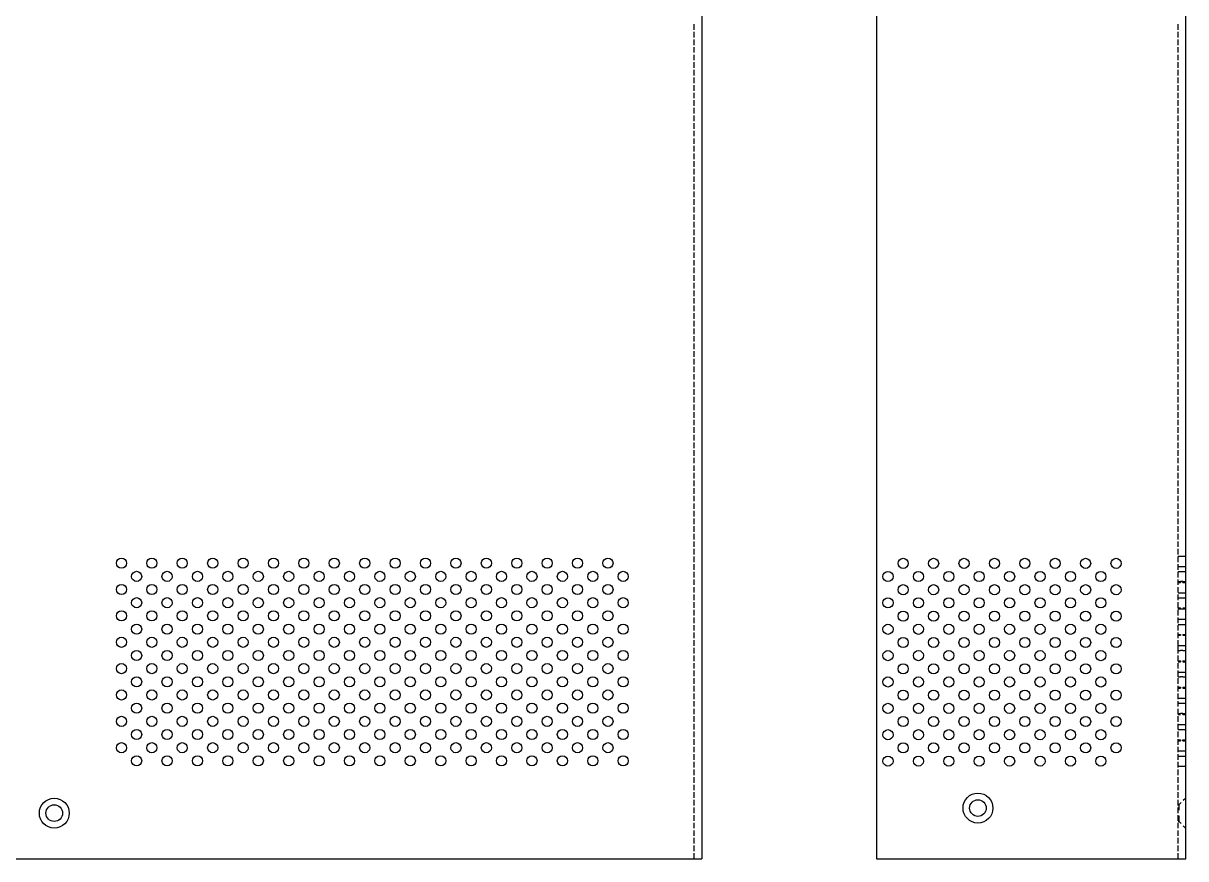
# Model space of a CAD drawing. Extents: x 184 to 644, y -178 to 161.
# Drawn here: x 415.1 to 644.5, y -178.5 to -13.7 of the extents above; entities that cross this region are included whole.
import ezdxf

# ---------------------------------------------------------------- set-up
doc = ezdxf.new("R2010")
doc.units = 0
doc.layers.add('BLACK', color=7, linetype='CONTINUOUS')

msp = doc.modelspace()

# ---------------------------------------------------------------- linework, layer by layer
at = {"layer": 'BLACK', "linetype": 'CONTINUOUS'}
for p, q in [((549, 61.5), (549, -178.5)), ((583.5, 61.5), (583.5, -178.5)), ((644.5, -178.5), (644.5, 61.5)), ((547.5, -15), (547.5, -13.9)), ((547.5, -16.5), (547.5, -15.4)), ((642.973089, -15.000002), (642.972908, -13.900002)), ((642.973336, -16.500002), (642.973155, -15.400002)), ((547.5, -18), (547.5, -16.9)), ((642.973583, -18.000002), (642.973402, -16.900002)), ((547.5, -19.5), (547.5, -18.4)), ((547.5, -21), (547.5, -19.9)), ((642.97383, -19.500002), (642.973649, -18.400002)), ((642.974077, -21.000002), (642.973896, -19.900002)), ((547.5, -22.5), (547.5, -21.4)), ((547.5, -24), (547.5, -22.9)), ((642.974324, -22.500002), (642.974143, -21.400002)), ((642.974571, -24.000002), (642.97439, -22.900002)), ((547.5, -25.5), (547.5, -24.4)), ((642.974817, -25.500002), (642.974636, -24.400002)), ((547.5, -27), (547.5, -25.9)), ((547.5, -28.5), (547.5, -27.4)), ((642.975064, -27.000002), (642.974883, -25.900002)), ((642.975311, -28.500002), (642.97513, -27.400002)), ((547.5, -30), (547.5, -28.9)), ((642.975558, -30.000002), (642.975377, -28.900002)), ((547.5, -31.5), (547.5, -30.4)), ((547.5, -33), (547.5, -31.9)), ((642.975805, -31.500002), (642.975624, -30.400002)), ((642.976052, -33.000002), (642.975871, -31.900002)), ((547.5, -34.5), (547.5, -33.4)), ((642.976299, -34.500002), (642.976118, -33.400002)), ((547.5, -36), (547.5, -34.9)), ((547.5, -37.5), (547.5, -36.4)), ((642.976546, -36.000002), (642.976365, -34.900002)), ((642.976793, -37.500002), (642.976612, -36.400002)), ((547.5, -39), (547.5, -37.9)), ((642.977039, -39.000002), (642.976858, -37.900002)), ((547.5, -40.5), (547.5, -39.4)), ((547.5, -42), (547.5, -40.9)), ((642.977286, -40.500002), (642.977105, -39.400002)), ((642.977533, -42.000002), (642.977352, -40.900002)), ((547.5, -43.5), (547.5, -42.4)), ((642.97778, -43.500002), (642.977599, -42.400002)), ((547.5, -45), (547.5, -43.9)), ((547.5, -46.5), (547.5, -45.4)), ((642.978027, -45.000002), (642.977846, -43.900002)), ((642.978274, -46.500002), (642.978093, -45.400002)), ((547.5, -48), (547.5, -46.9)), ((642.978521, -48.000002), (642.97834, -46.900002)), ((547.5, -49.5), (547.5, -48.4)), ((547.5, -51), (547.5, -49.9)), ((642.978768, -49.500002), (642.978587, -48.400002)), ((642.979015, -51.000002), (642.978834, -49.900002)), ((547.5, -52.5), (547.5, -51.4)), ((642.979261, -52.500002), (642.97908, -51.400002)), ((547.5, -54), (547.5, -52.9)), ((547.5, -55.5), (547.5, -54.4)), ((642.979508, -54.000002), (642.979327, -52.900002)), ((642.979755, -55.500002), (642.979574, -54.400002)), ((547.5, -57), (547.5, -55.9)), ((642.980002, -57.000002), (642.979821, -55.900002)), ((547.5, -58.5), (547.5, -57.4)), ((547.5, -60), (547.5, -58.9)), ((642.980249, -58.500002), (642.980068, -57.400002)), ((642.980496, -60.000002), (642.980315, -58.900002)), ((547.5, -61.5), (547.5, -60.4)), ((547.5, -63), (547.5, -61.9)), ((642.980743, -61.500002), (642.980562, -60.400002)), ((642.98099, -63.000002), (642.980809, -61.900002)), ((547.5, -64.5), (547.5, -63.4)), ((642.981237, -64.500002), (642.981055, -63.400002)), ((547.5, -66), (547.5, -64.9)), ((547.5, -67.5), (547.5, -66.4)), ((642.981483, -66.000002), (642.981302, -64.900002)), ((642.98173, -67.500002), (642.981549, -66.400002)), ((547.5, -69), (547.5, -67.9)), ((642.981977, -69.000001), (642.981796, -67.900001)), ((547.5, -70.5), (547.5, -69.4)), ((547.5, -72), (547.5, -70.9)), ((642.982224, -70.500001), (642.982043, -69.400001)), ((642.982471, -72.000001), (642.98229, -70.900001)), ((547.5, -73.5), (547.5, -72.4)), ((642.982718, -73.500001), (642.982537, -72.400001)), ((547.5, -75), (547.5, -73.9)), ((547.5, -76.5), (547.5, -75.4)), ((642.982965, -75.000001), (642.982784, -73.900001)), ((642.983212, -76.500001), (642.983031, -75.400001)), ((547.5, -78), (547.5, -76.9)), ((642.983459, -78.000001), (642.983277, -76.900001)), ((547.5, -79.5), (547.5, -78.4)), ((547.5, -81), (547.5, -79.9)), ((642.983705, -79.500001), (642.983524, -78.400001)), ((642.983952, -81.000001), (642.983771, -79.900001)), ((547.5, -82.5), (547.5, -81.4)), ((642.984199, -82.500001), (642.984018, -81.400001)), ((547.5, -84), (547.5, -82.9)), ((547.5, -85.5), (547.5, -84.4)), ((642.984446, -84.000001), (642.984265, -82.900001)), ((642.984693, -85.500001), (642.984512, -84.400001)), ((547.5, -87), (547.5, -85.9)), ((642.98494, -87.000001), (642.984759, -85.900001)), ((547.5, -88.5), (547.5, -87.4)), ((547.5, -90), (547.5, -88.9)), ((642.985187, -88.500001), (642.985006, -87.400001)), ((642.985434, -90.000001), (642.985253, -88.900001)), ((547.5, -91.5), (547.5, -90.4)), ((642.985681, -91.500001), (642.985499, -90.400001)), ((547.5, -93), (547.5, -91.9)), ((547.5, -94.5), (547.5, -93.4)), ((642.985927, -93.000001), (642.985746, -91.900001)), ((642.986174, -94.500001), (642.985993, -93.400001)), ((547.5, -96), (547.5, -94.9)), ((642.986421, -96.000001), (642.98624, -94.900001)), ((547.5, -97.5), (547.5, -96.4)), ((547.5, -99), (547.5, -97.9)), ((642.986668, -97.500001), (642.986487, -96.400001)), ((642.986915, -99.000001), (642.986734, -97.900001)), ((547.5, -100.5), (547.5, -99.4)), ((547.5, -102), (547.5, -100.9)), ((642.987162, -100.500001), (642.986981, -99.400001)), ((642.987409, -102.000001), (642.987228, -100.900001)), ((547.5, -103.5), (547.5, -102.4)), ((642.987656, -103.500001), (642.987475, -102.400001)), ((547.5, -105), (547.5, -103.9)), ((547.5, -106.5), (547.5, -105.4)), ((642.987903, -105.000001), (642.987721, -103.900001)), ((642.988149, -106.500001), (642.987968, -105.400001)), ((547.5, -108), (547.5, -106.9)), ((642.988396, -108.000001), (642.988215, -106.900001)), ((547.5, -109.5), (547.5, -108.4)), ((547.5, -111), (547.5, -109.9)), ((642.988643, -109.500001), (642.988462, -108.400001)), ((642.98889, -111.000001), (642.988709, -109.900001)), ((547.5, -112.5), (547.5, -111.4)), ((642.989137, -112.500001), (642.988956, -111.400001)), ((547.5, -114), (547.5, -112.9)), ((547.5, -115.5), (547.5, -114.4)), ((642.989384, -114.000001), (642.989203, -112.900001)), ((642.989631, -115.500001), (642.98945, -114.400001)), ((547.5, -117), (547.5, -115.9)), ((642.989878, -117.000001), (642.989697, -115.900001)), ((547.5, -118.5), (547.5, -117.4)), ((547.5, -120), (547.5, -118.9)), ((642.990125, -118.500001), (642.989943, -117.400001)), ((642.990371, -120.000001), (642.99019, -118.900001)), ((642.999423, -118.810049), (643.443922, -118.810049)), ((643.443922, -118.810049), (643.951922, -118.810049)), ((643.951922, -118.810049), (644.459921, -118.810049)), ((547.5, -121.5), (547.5, -120.4)), ((642.990618, -121.500001), (642.990437, -120.400001)), ((642.999423, -120.842073), (643.443922, -120.842073)), ((643.443922, -120.842073), (643.951922, -120.842073)), ((643.951922, -120.842073), (644.459921, -120.842073)), ((547.5, -123), (547.5, -121.9)), ((547.5, -124.5), (547.5, -123.4)), ((642.990865, -123.000001), (642.990684, -121.900001)), ((642.991112, -124.500001), (642.990931, -123.400001)), ((642.999423, -121.858071), (643.443922, -121.858071)), ((642.999423, -123.826569), (643.443922, -123.826569)), ((643.443922, -121.858071), (643.951922, -121.858071)), ((643.951922, -123.826569), (643.443922, -123.826569)), ((643.443922, -123.826569), (643.443922, -124.017069)), ((643.951922, -121.858071), (644.459921, -121.858071)), ((643.951922, -123.826569), (644.459921, -123.826569)), ((643.951922, -124.017069), (643.951922, -123.826569)), ((644.459921, -123.826569), (644.459921, -124.017069)), ((547.5, -126), (547.5, -124.9)), ((642.991359, -126.000001), (642.991178, -124.900001)), ((642.999423, -124.017069), (643.443922, -124.017069)), ((642.999423, -126.049066), (643.443922, -126.049066)), ((643.443922, -126.049066), (643.951922, -126.049066)), ((643.951922, -124.017069), (644.459921, -124.017069)), ((643.951922, -126.049066), (644.459921, -126.049066)), ((547.5, -127.5), (547.5, -126.4)), ((547.5, -129), (547.5, -127.9)), ((642.991606, -127.500001), (642.991425, -126.400001)), ((642.991853, -129.000001), (642.991672, -127.900001)), ((642.999423, -127.065065), (643.443922, -127.065065)), ((643.443922, -127.065065), (643.951922, -127.065065)), ((643.951922, -127.065065), (644.459921, -127.065065)), ((547.5, -130.5), (547.5, -129.4)), ((642.9921, -130.500001), (642.991919, -129.400001)), ((642.999423, -129.033562), (643.443922, -129.033562)), ((642.999423, -129.033562), (642.999423, -129.224062)), ((642.999423, -129.224062), (643.443922, -129.224062)), ((643.443922, -129.224062), (643.443922, -129.033562)), ((643.443922, -129.224062), (643.951922, -129.224062)), ((643.951922, -129.033562), (644.459921, -129.033562)), ((643.951922, -129.224062), (644.459921, -129.224062)), ((644.459921, -129.224062), (644.459921, -129.033562)), ((547.5, -132), (547.5, -130.9)), ((547.5, -133.5), (547.5, -132.4)), ((642.992346, -132.000001), (642.992165, -130.900001)), ((642.992593, -133.500001), (642.992412, -132.400001)), ((642.999423, -131.256059), (643.443922, -131.256059)), ((642.999423, -132.272058), (643.443922, -132.272058)), ((643.443922, -131.256059), (643.951922, -131.256059)), ((643.443922, -132.272058), (643.951922, -132.272058)), ((643.951922, -131.256059), (644.459921, -131.256059)), ((643.951922, -132.272058), (644.459921, -132.272058)), ((547.5, -135), (547.5, -133.9)), ((642.99284, -135.000001), (642.992659, -133.900001)), ((642.999423, -134.240529), (643.443922, -134.240529)), ((642.999423, -134.431055), (643.443922, -134.431055)), ((643.443922, -134.240529), (643.443922, -134.431055)), ((643.951922, -134.240529), (644.459921, -134.240529)), ((643.951922, -134.240529), (643.951922, -134.431055)), ((643.951922, -134.431055), (644.459921, -134.431055)), ((644.459921, -134.431055), (644.459921, -134.240529)), ((547.5, -136.5), (547.5, -135.4)), ((547.5, -138), (547.5, -136.9)), ((642.993087, -136.500001), (642.992906, -135.400001)), ((642.993334, -138.000001), (642.993153, -136.900001)), ((642.999423, -137.415525), (642.999423, -136.463053)), ((642.999423, -136.463053), (643.443922, -136.463053)), ((642.999423, -137.415525), (643.443922, -137.415525)), ((643.443922, -136.463053), (643.951922, -136.463053)), ((643.951922, -137.415525), (643.443922, -137.415525)), ((643.951922, -136.463053), (644.459921, -136.463053)), ((643.951922, -137.415525), (644.459921, -137.415525)), ((644.459921, -136.463053), (644.459921, -137.415525)), ((547.5, -139.5), (547.5, -138.4)), ((547.5, -141), (547.5, -139.9)), ((642.993581, -139.500001), (642.9934, -138.400001)), ((642.993828, -141.000001), (642.993647, -139.900001)), ((642.999423, -139.447523), (643.443922, -139.447523)), ((642.999423, -139.638049), (643.443922, -139.638049)), ((643.443922, -139.447523), (643.443922, -139.638049)), ((643.951922, -139.447523), (643.951922, -139.638049)), ((643.951922, -139.447523), (644.459921, -139.447523)), ((643.951922, -139.638049), (644.459921, -139.638049)), ((644.459921, -139.638049), (644.459921, -139.447523)), ((547.5, -142.5), (547.5, -141.4)), ((642.994075, -142.5), (642.993894, -141.400001)), ((642.999423, -142.622519), (642.999423, -141.670046)), ((642.999423, -141.670046), (643.443922, -141.670046)), ((643.443922, -141.670046), (643.951922, -141.670046)), ((643.951922, -141.670046), (644.459921, -141.670046)), ((644.459921, -141.670046), (644.459921, -142.622519)), ((547.5, -144), (547.5, -142.9)), ((547.5, -145.5), (547.5, -144.4)), ((642.994322, -144), (642.994141, -142.9)), ((642.994568, -145.5), (642.994387, -144.4)), ((642.999423, -142.622519), (643.443922, -142.622519)), ((643.951922, -142.622519), (643.443922, -142.622519)), ((643.951922, -142.622519), (644.459921, -142.622519)), ((547.5, -147), (547.5, -145.9)), ((642.994815, -147), (642.994634, -145.9)), ((642.999423, -144.654543), (643.443922, -144.654543)), ((642.999423, -144.845042), (643.443922, -144.845042)), ((643.443922, -144.654543), (643.443922, -144.845042)), ((643.951922, -144.654543), (643.951922, -144.845042)), ((643.951922, -144.654543), (644.459921, -144.654543)), ((643.951922, -144.845042), (644.459921, -144.845042)), ((644.459921, -144.845042), (644.459921, -144.654543)), ((547.5, -148.5), (547.5, -147.4)), ((547.5, -150), (547.5, -148.9)), ((642.995062, -148.5), (642.994881, -147.4)), ((642.995309, -150), (642.995128, -148.9)), ((642.999423, -146.81354), (643.443922, -146.81354)), ((642.999423, -147.829539), (643.443922, -147.829539)), ((643.443922, -146.81354), (643.951922, -146.81354)), ((643.443922, -147.829539), (643.951922, -147.829539)), ((643.951922, -146.81354), (644.459921, -146.81354)), ((643.951922, -147.829539), (644.459921, -147.829539)), ((547.5, -151.5), (547.5, -150.4)), ((642.995556, -151.5), (642.995375, -150.4)), ((642.999423, -149.861536), (643.443922, -149.861536)), ((642.999423, -149.861536), (642.999423, -150.052036)), ((642.999423, -150.052036), (643.443922, -150.052036)), ((643.951922, -149.861536), (643.443922, -149.861536)), ((643.951922, -150.052036), (643.951922, -149.861536)), ((643.951922, -149.861536), (644.459921, -149.861536)), ((643.951922, -150.052036), (644.459921, -150.052036)), ((644.459921, -149.861536), (644.459921, -150.052036)), ((547.5, -153), (547.5, -151.9)), ((547.5, -154.5), (547.5, -153.4)), ((642.995803, -153), (642.995622, -151.9)), ((642.99605, -154.5), (642.995869, -153.4)), ((642.999423, -152.020533), (643.443922, -152.020533)), ((642.999423, -153.036532), (643.443922, -153.036532)), ((643.443922, -152.020533), (643.951922, -152.020533)), ((643.443922, -153.036532), (643.951922, -153.036532)), ((643.951922, -152.020533), (644.459921, -152.020533)), ((643.951922, -153.036532), (644.459921, -153.036532)), ((547.5, -156), (547.5, -154.9)), ((642.996297, -156), (642.996116, -154.9)), ((642.999423, -155.068529), (643.443922, -155.068529)), ((642.999423, -155.259029), (643.443922, -155.259029)), ((643.443922, -155.068529), (643.443922, -155.259029)), ((643.951922, -155.259029), (643.951922, -155.068529)), ((643.951922, -155.068529), (644.459921, -155.068529)), ((643.951922, -155.259029), (644.459921, -155.259029)), ((644.459921, -155.068529), (644.459921, -155.259029)), ((547.5, -157.5), (547.5, -156.4)), ((547.5, -159), (547.5, -157.9)), ((642.996544, -157.5), (642.996363, -156.4)), ((642.99679, -159), (642.996609, -157.9)), ((642.999423, -157.227527), (643.443922, -157.227527)), ((642.999423, -158.243525), (643.443922, -158.243525)), ((643.443922, -157.227527), (643.951922, -157.227527)), ((643.443922, -158.243525), (643.951922, -158.243525)), ((643.951922, -157.227527), (644.459921, -157.227527)), ((643.951922, -158.243525), (644.459921, -158.243525)), ((547.5, -160.5), (547.5, -159.4)), ((642.997037, -160.5), (642.996856, -159.4)), ((642.999423, -160.212023), (643.443922, -160.212023)), ((643.443922, -160.212023), (643.951922, -160.212023)), ((643.951922, -160.212023), (644.459921, -160.212023)), ((547.5, -162), (547.5, -160.9)), ((547.5, -163.5), (547.5, -162.4)), ((642.997284, -162), (642.997103, -160.9)), ((642.997531, -163.5), (642.99735, -162.4)), ((547.5, -165), (547.5, -163.9)), ((642.997778, -165), (642.997597, -163.9)), ((547.5, -166.5), (547.5, -165.4)), ((547.5, -168), (547.5, -166.9)), ((642.998025, -166.5), (642.997844, -165.4)), ((642.998272, -168), (642.998091, -166.9)), ((643.189923, -167.832013), (643.570922, -167.387514)), ((644.015422, -166.943014), (644.459921, -166.562015)), ((547.5, -169.5), (547.5, -168.4)), ((642.998519, -169.5), (642.998338, -168.4)), ((642.999423, -167.832013), (643.062923, -167.832013)), ((643.062923, -167.832013), (643.12646, -167.832013)), ((643.189923, -167.832013), (643.062923, -167.832013)), ((643.12646, -167.832013), (643.189923, -167.832013)), ((643.189923, -168.911512), (643.189923, -167.832013)), ((547.5, -171), (547.5, -169.9)), ((547.5, -172.5), (547.5, -171.4)), ((642.998766, -171), (642.998585, -169.9)), ((642.999012, -172.5), (642.998831, -171.4)), ((642.999423, -171.134009), (643.062923, -171.134009)), ((643.12646, -171.134009), (643.062923, -171.134009)), ((643.12646, -171.134009), (643.189923, -171.134009)), ((643.189923, -171.134009), (643.189923, -170.054511)), ((643.189923, -171.134009), (643.570922, -171.578509)), ((644.015422, -172.023008), (644.459921, -172.467507)), ((547.5, -174), (547.5, -172.9)), ((642.999259, -174), (642.999078, -172.9)), ((547.5, -175.5), (547.5, -174.4)), ((547.5, -177), (547.5, -175.9)), ((642.999506, -175.5), (642.999325, -174.4)), ((642.999753, -177), (642.999572, -175.9)), ((293.5, -178.5), (549, -178.5)), ((547.5, -178.5), (547.5, -177.4)), ((583.5, -178.5), (644.5, -178.5)), ((643, -178.5), (642.999819, -177.4))]:
    msp.add_line(p, q, dxfattribs=at)
at = {"layer": 'BLACK'}
for centre, radius in [((434.5, -120.2), 1), ((440.5, -120.2), 1), ((446.5, -120.2), 1), ((452.5, -120.2), 1), ((458.5, -120.2), 1), ((464.5, -120.2), 1), ((470.5, -120.2), 1), ((476.5, -120.2), 1), ((482.5, -120.2), 1), ((488.5, -120.2), 1), ((494.5, -120.2), 1), ((500.5, -120.2), 1), ((506.5, -120.2), 1), ((512.5, -120.2), 1), ((518.5, -120.2), 1), ((524.5, -120.2), 1), ((530.5, -120.2), 1), ((588.75, -120.23515), 1), ((594.75, -120.23515), 1), ((600.75, -120.23515), 1), ((606.75, -120.23515), 1), ((612.75, -120.23515), 1), ((618.75, -120.23515), 1), ((624.75, -120.23515), 1), ((630.75, -120.23515), 1), ((437.5, -122.8), 1), ((443.5, -122.8), 1), ((449.5, -122.8), 1), ((455.5, -122.8), 1), ((461.5, -122.8), 1), ((467.5, -122.8), 1), ((473.5, -122.8), 1), ((479.5, -122.8), 1), ((485.5, -122.8), 1), ((491.5, -122.8), 1), ((497.5, -122.8), 1), ((503.5, -122.8), 1), ((509.5, -122.8), 1), ((515.5, -122.8), 1), ((521.5, -122.8), 1), ((527.5, -122.8), 1), ((533.5, -122.8), 1), ((585.75, -122.83515), 1), ((591.75, -122.83515), 1), ((597.75, -122.83515), 1), ((603.75, -122.83515), 1), ((609.75, -122.83515), 1), ((615.75, -122.83515), 1), ((621.75, -122.83515), 1), ((627.75, -122.83515), 1), ((434.5, -125.4), 1), ((440.5, -125.4), 1), ((446.5, -125.4), 1), ((452.5, -125.4), 1), ((458.5, -125.4), 1), ((464.5, -125.4), 1), ((470.5, -125.4), 1), ((476.5, -125.4), 1), ((482.5, -125.4), 1), ((488.5, -125.4), 1), ((494.5, -125.4), 1), ((500.5, -125.4), 1), ((506.5, -125.4), 1), ((512.5, -125.4), 1), ((518.5, -125.4), 1), ((524.5, -125.4), 1), ((530.5, -125.4), 1), ((588.75, -125.43515), 1), ((594.75, -125.43515), 1), ((600.75, -125.43515), 1), ((606.75, -125.43515), 1), ((612.75, -125.43515), 1), ((618.75, -125.43515), 1), ((624.75, -125.43515), 1), ((630.75, -125.43515), 1), ((437.5, -128), 1), ((443.5, -128), 1), ((449.5, -128), 1), ((455.5, -128), 1), ((461.5, -128), 1), ((467.5, -128), 1), ((473.5, -128), 1), ((479.5, -128), 1), ((485.5, -128), 1), ((491.5, -128), 1), ((497.5, -128), 1), ((503.5, -128), 1), ((509.5, -128), 1), ((515.5, -128), 1), ((521.5, -128), 1), ((527.5, -128), 1), ((533.5, -128), 1), ((585.75, -128.03515), 1), ((591.75, -128.03515), 1), ((597.75, -128.03515), 1), ((603.75, -128.03515), 1), ((609.75, -128.03515), 1), ((615.75, -128.03515), 1), ((621.75, -128.03515), 1), ((627.75, -128.03515), 1), ((434.5, -130.6), 1), ((440.5, -130.6), 1), ((446.5, -130.6), 1), ((452.5, -130.6), 1), ((458.5, -130.6), 1), ((464.5, -130.6), 1), ((470.5, -130.6), 1), ((476.5, -130.6), 1), ((482.5, -130.6), 1), ((488.5, -130.6), 1), ((494.5, -130.6), 1), ((500.5, -130.6), 1), ((506.5, -130.6), 1), ((512.5, -130.6), 1), ((518.5, -130.6), 1), ((524.5, -130.6), 1), ((530.5, -130.6), 1), ((588.75, -130.63515), 1), ((594.75, -130.63515), 1), ((600.75, -130.63515), 1), ((606.75, -130.63515), 1), ((612.75, -130.63515), 1), ((618.75, -130.63515), 1), ((624.75, -130.63515), 1), ((630.75, -130.63515), 1), ((437.5, -133.2), 1), ((443.5, -133.2), 1), ((449.5, -133.2), 1), ((455.5, -133.2), 1), ((461.5, -133.2), 1), ((467.5, -133.2), 1), ((473.5, -133.2), 1), ((479.5, -133.2), 1), ((485.5, -133.2), 1), ((491.5, -133.2), 1), ((497.5, -133.2), 1), ((503.5, -133.2), 1), ((509.5, -133.2), 1), ((515.5, -133.2), 1), ((521.5, -133.2), 1), ((527.5, -133.2), 1), ((533.5, -133.2), 1), ((585.75, -133.23515), 1), ((591.75, -133.23515), 1), ((597.75, -133.23515), 1), ((603.75, -133.23515), 1), ((609.75, -133.23515), 1), ((615.75, -133.23515), 1), ((621.75, -133.23515), 1), ((627.75, -133.23515), 1), ((434.5, -135.8), 1), ((440.5, -135.8), 1), ((446.5, -135.8), 1), ((452.5, -135.8), 1), ((458.5, -135.8), 1), ((464.5, -135.8), 1), ((470.5, -135.8), 1), ((476.5, -135.8), 1), ((482.5, -135.8), 1), ((488.5, -135.8), 1), ((494.5, -135.8), 1), ((500.5, -135.8), 1), ((506.5, -135.8), 1), ((512.5, -135.8), 1), ((518.5, -135.8), 1), ((524.5, -135.8), 1), ((530.5, -135.8), 1), ((588.75, -135.83515), 1), ((594.75, -135.83515), 1), ((600.75, -135.83515), 1), ((606.75, -135.83515), 1), ((612.75, -135.83515), 1), ((618.75, -135.83515), 1), ((624.75, -135.83515), 1), ((630.75, -135.83515), 1), ((437.5, -138.4), 1), ((443.5, -138.4), 1), ((449.5, -138.4), 1), ((455.5, -138.4), 1), ((461.5, -138.4), 1), ((467.5, -138.4), 1), ((473.5, -138.4), 1), ((479.5, -138.4), 1), ((485.5, -138.4), 1), ((491.5, -138.4), 1), ((497.5, -138.4), 1), ((503.5, -138.4), 1), ((509.5, -138.4), 1), ((515.5, -138.4), 1), ((521.5, -138.4), 1), ((527.5, -138.4), 1), ((533.5, -138.4), 1), ((585.75, -138.43515), 1), ((591.75, -138.43515), 1), ((597.75, -138.43515), 1), ((603.75, -138.43515), 1), ((609.75, -138.43515), 1), ((615.75, -138.43515), 1), ((621.75, -138.43515), 1), ((627.75, -138.43515), 1), ((434.5, -141), 1), ((440.5, -141), 1), ((446.5, -141), 1), ((452.5, -141), 1), ((458.5, -141), 1), ((464.5, -141), 1), ((470.5, -141), 1), ((476.5, -141), 1), ((482.5, -141), 1), ((488.5, -141), 1), ((494.5, -141), 1), ((500.5, -141), 1), ((506.5, -141), 1), ((512.5, -141), 1), ((518.5, -141), 1), ((524.5, -141), 1), ((530.5, -141), 1), ((588.75, -141.03515), 1), ((594.75, -141.03515), 1), ((600.75, -141.03515), 1), ((606.75, -141.03515), 1), ((612.75, -141.03515), 1), ((618.75, -141.03515), 1), ((624.75, -141.03515), 1), ((630.75, -141.03515), 1), ((437.5, -143.6), 1), ((443.5, -143.6), 1), ((449.5, -143.6), 1), ((455.5, -143.6), 1), ((461.5, -143.6), 1), ((467.5, -143.6), 1), ((473.5, -143.6), 1), ((479.5, -143.6), 1), ((485.5, -143.6), 1), ((491.5, -143.6), 1), ((497.5, -143.6), 1), ((503.5, -143.6), 1), ((509.5, -143.6), 1), ((515.5, -143.6), 1), ((521.5, -143.6), 1), ((527.5, -143.6), 1), ((533.5, -143.6), 1), ((585.75, -143.63515), 1), ((591.75, -143.63515), 1), ((597.75, -143.63515), 1), ((603.75, -143.63515), 1), ((609.75, -143.63515), 1), ((615.75, -143.63515), 1), ((621.75, -143.63515), 1), ((627.75, -143.63515), 1), ((434.5, -146.2), 1), ((440.5, -146.2), 1), ((446.5, -146.2), 1), ((452.5, -146.2), 1), ((458.5, -146.2), 1), ((464.5, -146.2), 1), ((470.5, -146.2), 1), ((476.5, -146.2), 1), ((482.5, -146.2), 1), ((488.5, -146.2), 1), ((494.5, -146.2), 1), ((500.5, -146.2), 1), ((506.5, -146.2), 1), ((512.5, -146.2), 1), ((518.5, -146.2), 1), ((524.5, -146.2), 1), ((530.5, -146.2), 1), ((588.75, -146.23515), 1), ((594.75, -146.23515), 1), ((600.75, -146.23515), 1), ((606.75, -146.23515), 1), ((612.75, -146.23515), 1), ((618.75, -146.23515), 1), ((624.75, -146.23515), 1), ((630.75, -146.23515), 1), ((437.5, -148.8), 1), ((443.5, -148.8), 1), ((449.5, -148.8), 1), ((455.5, -148.8), 1), ((461.5, -148.8), 1), ((467.5, -148.8), 1), ((473.5, -148.8), 1), ((479.5, -148.8), 1), ((485.5, -148.8), 1), ((491.5, -148.8), 1), ((497.5, -148.8), 1), ((503.5, -148.8), 1), ((509.5, -148.8), 1), ((515.5, -148.8), 1), ((521.5, -148.8), 1), ((527.5, -148.8), 1), ((533.5, -148.8), 1), ((585.75, -148.83515), 1), ((591.75, -148.83515), 1), ((597.75, -148.83515), 1), ((603.75, -148.83515), 1), ((609.75, -148.83515), 1), ((615.75, -148.83515), 1), ((621.75, -148.83515), 1), ((627.75, -148.83515), 1), ((434.5, -151.4), 1), ((440.5, -151.4), 1), ((446.5, -151.4), 1), ((452.5, -151.4), 1), ((458.5, -151.4), 1), ((464.5, -151.4), 1), ((470.5, -151.4), 1), ((476.5, -151.4), 1), ((482.5, -151.4), 1), ((488.5, -151.4), 1), ((494.5, -151.4), 1), ((500.5, -151.4), 1), ((506.5, -151.4), 1), ((512.5, -151.4), 1), ((518.5, -151.4), 1), ((524.5, -151.4), 1), ((530.5, -151.4), 1), ((588.75, -151.43515), 1), ((594.75, -151.43515), 1), ((600.75, -151.43515), 1), ((606.75, -151.43515), 1), ((612.75, -151.43515), 1), ((618.75, -151.43515), 1), ((624.75, -151.43515), 1), ((630.75, -151.43515), 1), ((437.5, -154), 1), ((443.5, -154), 1), ((449.5, -154), 1), ((455.5, -154), 1), ((461.5, -154), 1), ((467.5, -154), 1), ((473.5, -154), 1), ((479.5, -154), 1), ((485.5, -154), 1), ((491.5, -154), 1), ((497.5, -154), 1), ((503.5, -154), 1), ((509.5, -154), 1), ((515.5, -154), 1), ((521.5, -154), 1), ((527.5, -154), 1), ((533.5, -154), 1), ((585.75, -154.03515), 1), ((591.75, -154.03515), 1), ((597.75, -154.03515), 1), ((603.75, -154.03515), 1), ((609.75, -154.03515), 1), ((615.75, -154.03515), 1), ((621.75, -154.03515), 1), ((627.75, -154.03515), 1), ((434.5, -156.6), 1), ((440.5, -156.6), 1), ((446.5, -156.6), 1), ((452.5, -156.6), 1), ((458.5, -156.6), 1), ((464.5, -156.6), 1), ((470.5, -156.6), 1), ((476.5, -156.6), 1), ((482.5, -156.6), 1), ((488.5, -156.6), 1), ((494.5, -156.6), 1), ((500.5, -156.6), 1), ((506.5, -156.6), 1), ((512.5, -156.6), 1), ((518.5, -156.6), 1), ((524.5, -156.6), 1), ((530.5, -156.6), 1), ((588.75, -156.63515), 1), ((594.75, -156.63515), 1), ((600.75, -156.63515), 1), ((606.75, -156.63515), 1), ((612.75, -156.63515), 1), ((618.75, -156.63515), 1), ((624.75, -156.63515), 1), ((630.75, -156.63515), 1), ((437.5, -159.2), 1), ((443.5, -159.2), 1), ((449.5, -159.2), 1), ((455.5, -159.2), 1), ((461.5, -159.2), 1), ((467.5, -159.2), 1), ((473.5, -159.2), 1), ((479.5, -159.2), 1), ((485.5, -159.2), 1), ((491.5, -159.2), 1), ((497.5, -159.2), 1), ((503.5, -159.2), 1), ((509.5, -159.2), 1), ((515.5, -159.2), 1), ((521.5, -159.2), 1), ((527.5, -159.2), 1), ((533.5, -159.2), 1), ((585.75, -159.23515), 1), ((591.75, -159.23515), 1), ((597.75, -159.23515), 1), ((603.75, -159.23515), 1), ((609.75, -159.23515), 1), ((615.75, -159.23515), 1), ((621.75, -159.23515), 1), ((627.75, -159.23515), 1), ((421.25, -169.5), 2.95), ((603.5, -168.5), 2.95), ((603.5, -168.5), 1.65), ((421.25, -169.5), 1.65)]:
    msp.add_circle(centre, radius, dxfattribs=at)

doc.saveas('drawing.dxf')
